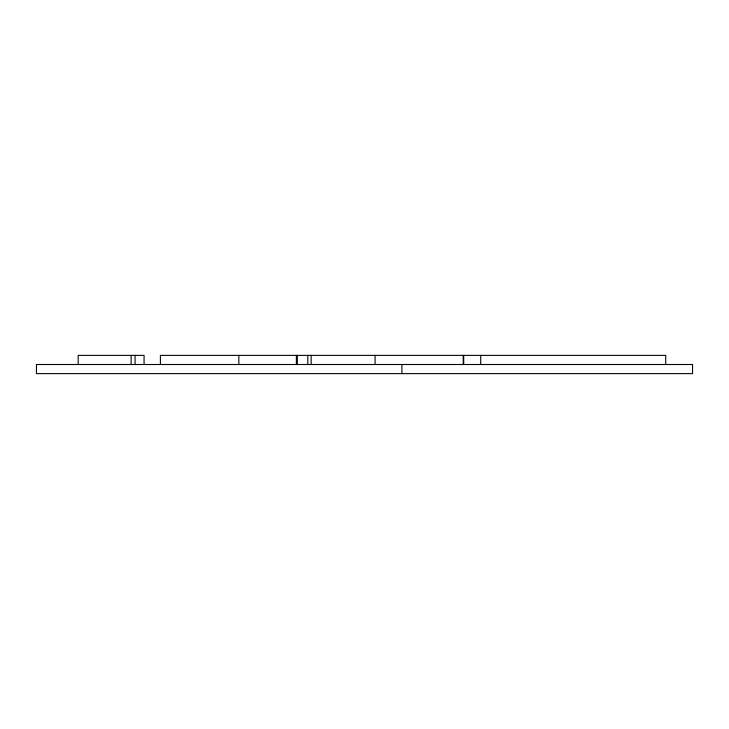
<?xml version="1.0" encoding="UTF-8"?>
<svg xmlns="http://www.w3.org/2000/svg" width="729" height="729" viewBox="0 0 729 729"><rect width="100%" height="100%" fill="white"/><g stroke="black" fill="none" stroke-linecap="round" stroke-linejoin="round"><path stroke-width="1.09" d="M665.723 364.5L665.723 355.378L160.398 355.378L160.398 364.5M480.703 355.378L480.703 364.5M463.708 355.378L463.708 364.5M463.234 355.378L463.234 364.5M401.916 364.5L401.916 373.622M375.089 355.378L375.089 364.5M311.137 355.378L311.137 364.5M307.775 355.378L307.775 364.5M297.332 355.378L297.332 364.5M296.375 355.378L296.375 364.5M238.848 355.378L238.848 364.5M144.069 364.5L144.069 355.378L78.185 355.378L78.185 364.5M135.075 355.378L135.075 364.5M131.111 355.378L131.111 364.5M692.55 364.5L36.45 364.5L36.45 373.622L692.55 373.622L692.55 364.5"/></g></svg>
